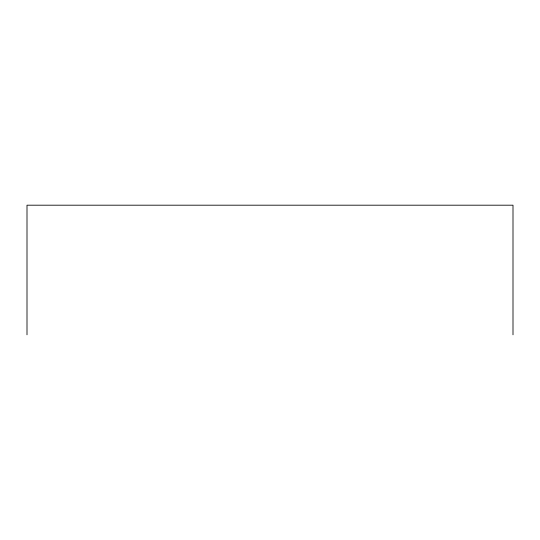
<?xml version="1.0" encoding="UTF-8"?>
<svg xmlns="http://www.w3.org/2000/svg" width="540" height="540" viewBox="0 0 540 540"><rect width="100%" height="100%" fill="white"/><g stroke="black" fill="none" stroke-linecap="round" stroke-linejoin="round"><path stroke-width="0.81" d="M513 334.807L513 205.193L27 205.193L27 334.807"/></g></svg>
